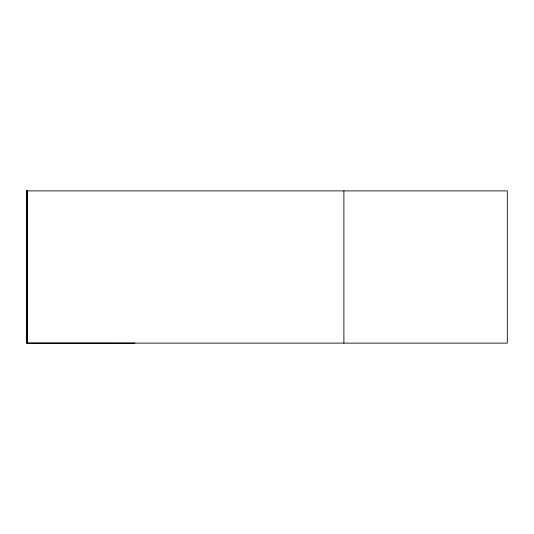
<?xml version="1.0" encoding="UTF-8"?>
<svg xmlns="http://www.w3.org/2000/svg" width="534" height="534" viewBox="0 0 534 534"><rect width="100%" height="100%" fill="white"/><g stroke="black" fill="none" stroke-linecap="round" stroke-linejoin="round"><path stroke-width="0.8" d="M26.7 343.128L26.7 190.892L26.7 343.128L507.3 343.122L507.3 190.892L26.7 190.892M27.161 190.872L27.154 343.108L134.868 343.122M27.314 343.108L27.321 190.872M343.889 343.122L343.896 190.892"/></g></svg>
